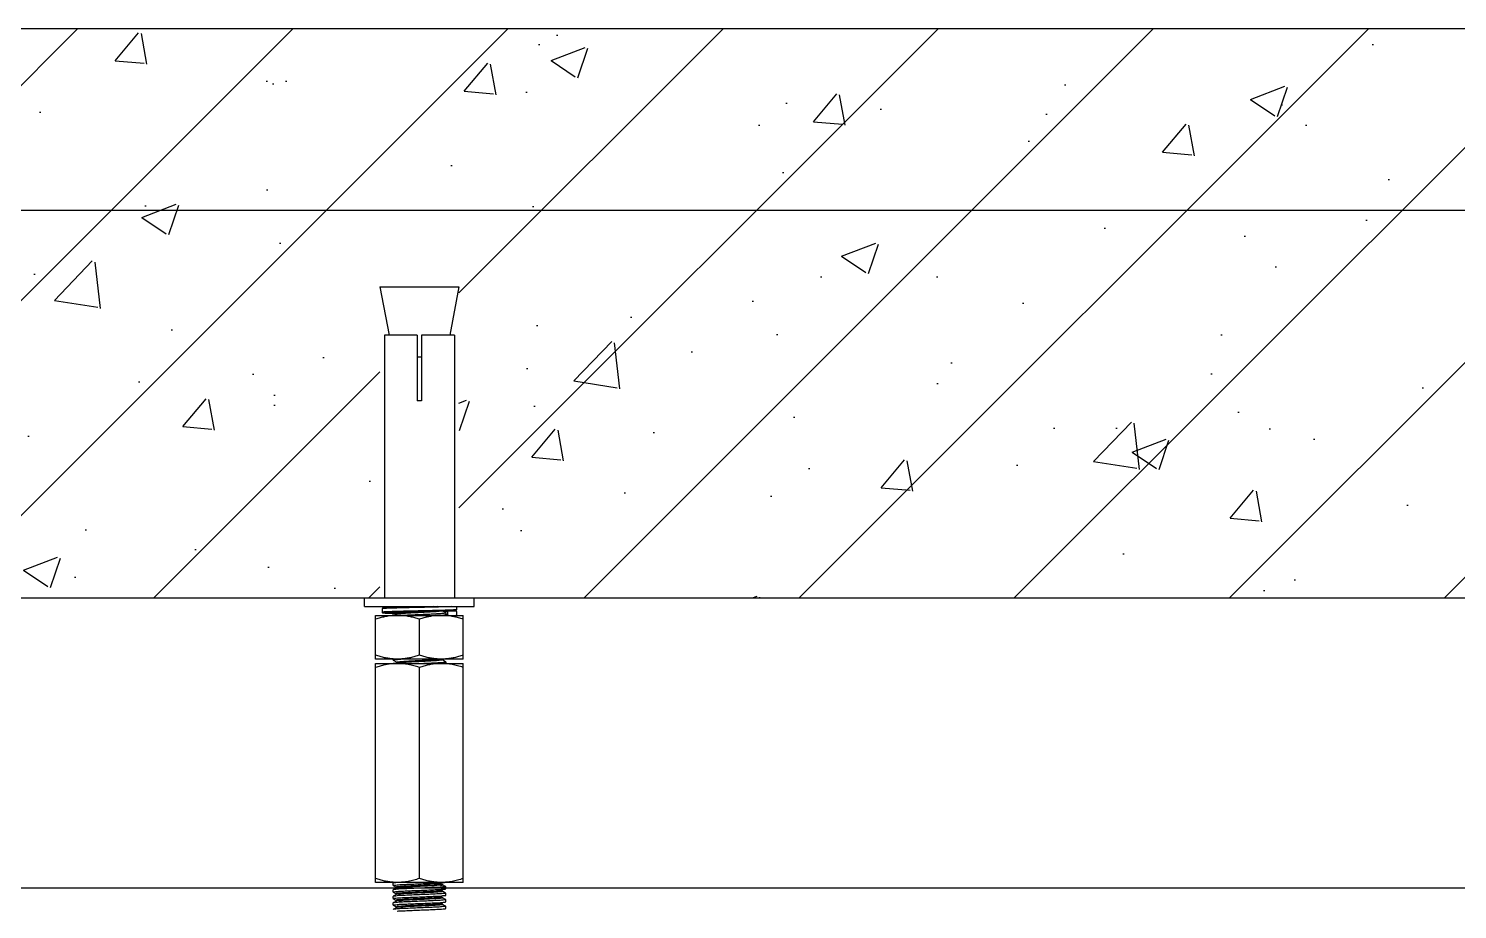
# Model space of a CAD drawing. Extents: x -440213 to 892209, y -122574 to 646408.
# Drawn here: x 5484 to 7381, y 550991 to 552161 of the extents above; entities that cross this region are included whole.
import ezdxf

# ---------------------------------------------------------------- set-up
doc = ezdxf.new("R2010")
doc.units = 0
doc.header["$LTSCALE"] = 1000
doc.header["$MEASUREMENT"] = 0
for name, color, linetype in [('02___PRT_ALL_AXES', 7, 'Continuous'), ('JZ_0', 7, 'Continuous'), ('图框', 4, 'Continuous')]:
    doc.layers.add(name, color=color, linetype=linetype)

# ---------------------------------------------------------------- blocks, each defined once
blk = doc.blocks.new('抗震大样1')
at = {"layer": '图框', "linetype": 'Continuous'}
h = blk.add_hatch(dxfattribs=at)
h.set_pattern_fill('ANSI31', color=8, scale=2307.852, style=0)
h.set_pattern_definition([(45, (-2247750.879710448, -5851786.894607143), (-203.987224896867, 203.9872248968669), [])])
h.paths.add_polyline_path([(2249.593586398754, 910.9789626572747), (2399.142395998817, 910.9789626572747), (2399.142395998817, 321.0919914552942), (2249.593586398754, 321.0919914552942)])
h.paths.add_polyline_path([(6734.292457597796, 910.9789626572747), (6883.841267196927, 910.9789626572747), (6883.841267196927, 321.0919914552942), (6734.292457597796, 321.0919914552942)])
h.paths.add_polyline_path([(785.1997832558118, 806.5865302719176), (208.0249665547162, 931.7885487601161), (486.0711469994858, 1039.370974465506), (486.0711469994858, 1401.166727451142), (9625.165066999849, 1401.166727455333), (9625.165066999849, 1039.370974462945), (9347.118886554614, 931.7885487570893), (9924.29370325571, 806.5865302719176), (9625.165066999849, 726.526026587002), (9625.165066999849, 321.0919914552942), (7016.02386219101, 321.0919914552942), (6248.258826398756, 321.0919914552942), (486.0711469994858, 321.0919914566912), (486.0711469994858, 726.526026587002)])
h = blk.add_hatch(dxfattribs=at)
h.set_pattern_fill('AR-CONC', color=8, scale=92.31407999999999, style=0)
h.set_pattern_definition([(49.99999999999999, (-2247750.879710448, -5851786.894607143), (662.1321387742056, -57.92905608954079), [69.23555999999998, -761.5911599999996]), (355, (-2247750.879710448, -5851786.894607143), (-128.0870171125717, 694.3792480575353), [55.38844800000003, -609.2729280000002]), (100.4513999999999, (-2247695.702033955, -5851791.722024254), (534.0456134429872, 636.4497704097819), [58.84116998875194, -647.2528901853689]), (46.1842, (-2247750.879710448, -5851602.266447143), (985.2137554211163, -152.7973553029011), [103.8533399999999, -1142.386739999999]), (96.63559999999998, (-2247668.77857252, -5851614.999611602), (862.8252777303945, 899.2479506373298), [88.26175775255014, -970.8791801903977]), (351.1842, (-2247750.879710448, -5851602.266447143), (862.8245757602126, 899.2486245530844), [83.08267200000004, -913.9093920000004]), (20.99999999999998, (-2247658.565630449, -5851648.423487143), (551.0292536182784, -371.6739248239132), [69.23555999999995, -761.5911599999996]), (326.0000000000001, (-2247658.565630449, -5851648.423487143), (224.6143101623545, 669.4155927045875), [55.38844799999999, -609.2729279999999]), (71.4514, (-2247612.646545683, -5851679.396343547), (775.6437895268194, 297.7410607572227), [58.84116998875199, -647.2528901853693]), (37.49999999999998, (-2247750.879710448, -5851786.894607143), (11.22525856548796, 307.3078985409198), [0, -601.8878015999999, 0, -618.5043359999999, 0, -611.5807799999999]), (7.499999999999998, (-2247750.879710448, -5851786.894607143), (242.850223249975, 364.0975432364513), [0, -352.6397856, 0, -588.0406896000001, 0, -233.093052]), (327.5, (-2247956.740108847, -5851786.894607143), (492.7932707861466, -20.82132233677274), [0, -230.7852000000001, 0, -720.0498240000002, 0, -955.4507280000003]), (317.5, (-2248049.054188849, -5851786.894607143), (538.3629469156659, 92.4109934742415), [0, -300.0207599999999, 0, -478.1869343999999, 0, -678.5084879999997])])
h.paths.add_polyline_path([(2249.593586398754, 910.9789626572747), (2399.142395998817, 910.9789626572747), (2399.142395998817, 321.0919914552942), (2249.593586398754, 321.0919914552942)])
h.paths.add_polyline_path([(6734.292457597796, 910.9789626572747), (6883.841267196927, 910.9789626572747), (6883.841267196927, 321.0919914552942), (6734.292457597796, 321.0919914552942)])
h.paths.add_polyline_path([(785.1997832558118, 806.5865302719176), (208.0249665547162, 931.7885487601161), (486.0711469994858, 1039.370974465506), (486.0711469994858, 1401.166727451142), (9625.165066999849, 1401.166727455333), (9625.165066999849, 1039.370974462945), (9347.118886554614, 931.7885487570893), (9924.29370325571, 806.5865302719176), (9625.165066999849, 726.526026587002), (9625.165066999849, 321.0919914552942), (7016.02386219101, 321.0919914552942), (6248.258826398756, 321.0919914552942), (486.0711469994858, 321.0919914566912), (486.0711469994858, 726.526026587002)])
at = {"color": 3, "linetype": 'Continuous'}
for p, q in [((2258.031797311269, 819.588023460703), (2258.031797311269, 694.9640154521912)), ((2320.213857602794, 819.588023460703), (2258.031797311269, 819.588023460703)), ((2320.213857602794, 819.588023460703), (2320.213857602794, 694.9640154521912)), ((2328.5221247999, 819.588023460703), (2328.5221247999, 694.9640154521912)), ((2390.70418509189, 819.588023460703), (2328.5221247999, 819.588023460703)), ((2390.70418509189, 819.588023460703), (2390.70418509189, 694.9640154521912)), ((2257.901853601448, 694.9640154521912), (2257.901853601448, 321.0919914578553)), ((2258.031797311269, 694.9640154521912), (2257.901853601448, 694.9640154521912)), ((2328.5221247999, 694.9640154521912), (2320.213857602794, 694.9640154521912)), ((2390.834128802177, 694.9640154521912), (2390.70418509189, 694.9640154521912)), ((2390.834128802177, 694.9640154521912), (2390.834128802177, 321.0919914578553)), ((2253.747720000334, 300.3211087300442), (2253.747720000334, 293.6749244278762)), ((2260.608635005075, 301.8176893175114), (2259.204916785937, 301.7346056904644)), ((2262.239795567933, 301.9034432268236), (2260.608635005075, 301.8176893175114)), ((2264.111197193619, 301.9918699031696), (2262.239795567933, 301.9034432268236)), ((2267.391811876092, 302.1294603792485), (2264.111197193619, 301.9918699031696)), ((2272.691922092345, 302.3219270724803), (2267.391811876092, 302.1294603792485)), ((2290.697215175722, 302.8458182371687), (2272.691922092345, 302.3219270724803)), ((2281.870085143019, 303.8258473093156), (2279.652581500821, 302.5411353057716)), ((2281.713558469433, 304.4754570538644), (2281.713558469433, 303.8258473093156)), ((2281.943951826543, 303.7391019011848), (2282.34236846678, 304.0082711856812)), ((2312.184296416584, 303.3661964535713), (2290.697215175722, 302.8458182371687)), ((2324.367991198786, 303.6446303366683), (2322.997533969581, 303.6134690570179)), ((2359.177405108698, 304.4733573063277), (2324.367991118692, 303.6446344961878)), ((2330.179622902069, 303.8118484215811), (2324.367991118692, 303.644632960204)), ((2351.949370045215, 304.4740060132463), (2330.179622902069, 303.8118484215811)), ((2344.708888530731, 304.2429676456377), (2334.158097094391, 303.9273058322724)), ((2351.98607073538, 304.4754570538644), (2344.708888530731, 304.2429676456377)), ((2378.37173310807, 304.1951940685976), (2374.217672248837, 304.0583348888904)), ((2385.419644319452, 304.4773647566326), (2378.37173310807, 304.1951940685976)), ((2394.988262402825, 304.4754570538644), (2394.988262402825, 298.6598847482819)), ((2260.833759924863, 292.1659098023083), (2262.521967418026, 292.0786597486585)), ((2262.521967418026, 292.0786597486585), (2264.458351074252, 291.988675521221)), ((2264.458351074252, 291.988675521221), (2267.85134890303, 291.848643001169)), ((2267.85134890303, 291.848643001169), (2273.328786167782, 291.6527328153607)), ((2273.328786167782, 291.6527328153607), (2281.695592709817, 291.3952026644256)), ((2275.357756908517, 293.5804726707283), (2277.06515088724, 293.6843562261201)), ((2277.06515088724, 293.6843562261201), (2279.047584158368, 293.7919294168241)), ((2281.870085143019, 290.5326197911054), (2277.254390949849, 287.8589226598851)), ((2322.633814315777, 295.2969296067022), (2277.825253275689, 294.1761267469265)), ((2278.533128109761, 293.7647398237605), (2281.674252014142, 291.9451276613399)), ((2279.047584158368, 293.7919294168241), (2281.315378282219, 293.9030896783806)), ((2280.768402223941, 291.4221281348728), (2281.696445761248, 291.3948717813473)), ((2281.177835582756, 291.7905597004574), (2281.702771801502, 291.7633198441472)), ((2281.315378282219, 293.9030896783806), (2285.26769331051, 294.0763482439797)), ((2281.696445761248, 291.3948717813473), (2281.74240759667, 291.3935357742012)), ((2281.713558469433, 292.012967903167), (2281.713558469433, 290.5326197911054)), ((2281.960345035419, 290.442455986049), (2282.267520572525, 290.6926603312604)), ((2285.26769331051, 294.0763482439797), (2289.888700847514, 294.2571488418616)), ((2289.888700847514, 294.2571488418616), (2295.169943032786, 294.445223919116)), ((2295.169943032786, 294.445223919116), (2301.082258801907, 294.6403648394626)), ((2301.082258801907, 294.6403648394626), (2309.851204048842, 294.9111932110973)), ((2321.776555298362, 295.2076589774806), (2322.635835591238, 295.2504797854926)), ((2324.367991241626, 295.336361807771), (2322.633814315777, 295.2969296067022)), ((2324.367991198786, 295.3363631402608), (2322.634034606162, 295.2861788354348)), ((2322.635835591238, 295.2504797854926), (2324.367982974742, 295.3365276420955)), ((2324.387683371548, 295.3368108724244), (2324.367991198786, 295.3363631402608)), ((2335.894120990299, 295.5996263306588), (2356.842316430528, 296.1042882939801)), ((2356.842316430528, 296.1042882939801), (2372.918085659388, 296.5569305866957)), ((2359.618302583229, 287.8589176733512), (2365.816421458032, 288.2742476635613)), ((2367.016592069995, 297.1962153159548), (2366.578964021988, 297.1839654014912)), ((2374.083440850955, 292.9990452274214), (2368.187441646587, 296.4135411949828)), ((2371.48187929159, 287.8589226598851), (2374.083440894727, 289.3652372115757)), ((2372.918085659388, 296.5569305866957), (2378.974769285414, 296.7618753914721)), ((2374.012750043068, 289.3451447116677), (2374.080972134601, 289.3410857843701)), ((2374.080972134601, 289.3410857843701), (2374.201855054125, 289.3337159366347)), ((2374.217594399583, 292.843794620363), (2374.083440850955, 292.9990452274214)), ((2374.083440894727, 289.3652372115757), (2374.217594399583, 289.5204877329525)), ((2378.218366567045, 288.1499306014739), (2378.423776760232, 288.1134230701718)), ((2378.371728001162, 288.6900971627329), (2378.371728001162, 294.9204359520227)), ((2378.371728001162, 288.6900971627329), (2378.372129913885, 288.6721818402875)), ((2378.681438640691, 288.0427654113155), (2378.904292539693, 287.9143417922314)), ((2378.974769285414, 296.7618753914721), (2382.691039798316, 296.9058211871888)), ((2379.617956493516, 296.1671898560598), (2394.15743310703, 296.1671898560598)), ((2382.691039798316, 296.9058211871888), (2386.644351237454, 297.0849625160918)), ((2385.997374758124, 296.9429492140189), (2384.81909916969, 296.9979224416893)), ((2387.653662799392, 296.8586508792359), (2385.997374758124, 296.9429492140189)), ((2386.644351237454, 297.0849625160918), (2388.232395012397, 297.169177433243)), ((2389.075771367643, 296.777759304503), (2387.653662799392, 296.8586508792359)), ((2388.232395012397, 297.169177433243), (2389.587111106608, 297.2499410151504)), ((2394.988262402825, 295.3361484082416), (2394.987873863429, 295.3536113889422)), ((2394.988262402825, 295.3361484082416), (2394.988262402825, 288.6899640960619)), ((2274.652541466523, 202.9592583342455), (2274.518388000317, 203.1145088539924)), ((2274.652541466523, 202.9592583342455), (2281.674252014142, 198.8925350175705)), ((2281.870085143019, 197.4800271489657), (2280.123351431452, 196.4679834607523)), ((2281.713558469433, 198.9603752607945), (2281.713558469433, 197.4800271489657)), ((2281.876250209287, 197.4808098678477), (2281.873517992441, 197.5388463984709)), ((2282.919560943265, 204.3607489347924), (2289.120604617987, 204.7762637797277)), ((2367.022423933726, 203.945335581433), (2367.022423933726, 204.7762506585568)), ((2374.083440850955, 199.9464525841177), (2367.061730511952, 204.0131766942795)), ((2374.083440850955, 199.9464525841177), (2374.217594399583, 199.7912019782234))]:
    blk.add_line(p, q, dxfattribs=at)
at = {"color": 133, "linetype": 'Continuous'}
for p, q in [((2274.636346202344, -220.3190985093825), (2274.518388000317, -220.455574341584)), ((2274.636346202344, -232.7814993101638), (2274.518388000317, -232.9179751425982)), ((2274.636397464201, -224.7462134379894), (2280.407731038053, -228.0872282253113)), ((2274.636397464201, -237.2086142390035), (2280.407731038053, -240.5496290263254)), ((2277.009534392972, -218.94537653937), (2275.683763256762, -219.712906975532)), ((2280.407778643072, -229.440427318681), (2275.683763256762, -232.1753077760804)), ((2280.407778643072, -241.9028281196952), (2275.683763256762, -244.6377085773274)), ((2279.889323787298, -236.3418837999925), (2282.344727182295, -235.9455902902409)), ((2279.890724145807, -223.8860387990717), (2282.447386333253, -223.4756185482256)), ((2280.274524339009, -227.9330148219597), (2280.274524339009, -229.5946682549547)), ((2280.274524339009, -240.3954156229738), (2280.274524339009, -242.0570690559689)), ((2282.843307460193, -219.2605679451954), (2282.363918200601, -219.3276371273678)), ((2368.841148157138, -227.4001948514488), (2366.121514818631, -227.8330910871737)), ((2368.847419400699, -239.8809700869024), (2366.416844846681, -240.2737997525837)), ((2367.955182789825, -223.5027797711082), (2367.987858043518, -223.6544357647654)), ((2367.9764399915, -221.9289221130311), (2367.987858043518, -221.9927823203616)), ((2374.099636197556, -226.5502989089582), (2368.328203757294, -223.2092269174755)), ((2374.099636197556, -239.0126997099724), (2368.328203757294, -235.6716277182568)), ((2368.461458018515, -223.3634678653907), (2368.461458018515, -221.7018144209869)), ((2368.461458018515, -235.8258686561603), (2368.461458018515, -234.1642152217682)), ((2374.099584935233, -230.9774138394278), (2374.217594399583, -230.8409083457664)), ((2374.099584935233, -243.4398146402091), (2374.217594399583, -243.3033091467805)), ((2274.636346202344, -245.2439001109451), (2274.518388000317, -245.3803759431466)), ((2274.636346202344, -257.7063009117264), (2274.518388000317, -257.842776743928)), ((2274.636397464201, -249.6710150397848), (2280.407731038053, -253.0120298271067)), ((2274.636397464201, -262.1334158405662), (2280.407731038053, -265.4744306278881)), ((2280.407778643072, -254.3652289204765), (2275.683763256762, -257.1001093778759)), ((2280.407778643072, -266.8276297212578), (2275.683763256762, -269.5625101786572)), ((2279.88794170646, -261.2637460518163), (2282.298624316696, -260.8738066791557)), ((2279.898653596174, -248.8268709541298), (2282.721189972013, -248.3804434572812)), ((2280.274524339009, -252.857816423988), (2280.274524339009, -254.5194698669948)), ((2280.274524339009, -265.3202172247693), (2280.274524339009, -266.9818706675433)), ((2280.837812892161, -266.8163338736631), (2280.662682345603, -267.0098545677029)), ((2280.887278281152, -266.7702021456789), (2280.837812892161, -266.8163338736631)), ((2368.836187456269, -252.3157877693884), (2365.956729105208, -252.7698394800536)), ((2368.846149278339, -264.8031871011481), (2366.373408768792, -265.2018149832729)), ((2374.099636197556, -251.4751005107537), (2368.328203757294, -248.1340285192709)), ((2374.099636197556, -263.9375013117678), (2368.328203757294, -260.5964293200523)), ((2368.461458018515, -248.2882694669534), (2368.461458018515, -246.6266160225496)), ((2368.461458018515, -260.7506702677347), (2368.461458018515, -259.0890168235637)), ((2374.099584935233, -255.9022154409904), (2374.217594399583, -255.7657099477947)), ((2374.099584935233, -268.3646162417717), (2374.217594399583, -268.228110748576))]:
    blk.add_line(p, q, dxfattribs=at)
at = {"color": 3, "linetype": 'Continuous'}
for points in [[(2259.204916785937, 301.7346056904644), (2258.584109768271, 301.6940567805432), (2258.014943117276, 301.6541603517253), (2257.49546717247, 301.614904086804), (2257.023677152116, 301.5762684377842), (2256.597512851469, 301.5382234302815), (2256.21485400293, 301.5007240693085), (2255.873575148173, 301.4637107749004), (2255.571362634655, 301.4270874795038), (2255.305539044086, 301.3906789920293), (2255.072977187112, 301.3541634976864), (2254.869503026363, 301.316861156607), (2254.690059495624, 301.2774931795429), (2254.52783987252, 301.233423306141), (2254.370607200544, 301.1778034451418), (2254.196007512044, 301.0905121767428), (2253.97282714257, 300.9061970931944), (2253.764955500606, 300.4927879383322), (2253.747802543454, 300.3203228930943)], [(2322.997533969581, 303.6134690570179), (2320.235019754618, 303.5506070859265), (2312.184296416584, 303.3661964535713)], [(2334.158097094391, 303.9273058322724), (2324.94280647533, 303.6611374134663), (2324.367991241626, 303.6446284253616)], [(2389.587111106608, 297.2499410151504), (2390.183203108143, 297.2890651908237), (2390.728577416856, 297.3273844560608), (2391.226142508909, 297.364958432503), (2391.678704956081, 297.4018575204536), (2392.088917673565, 297.4381607025862), (2392.45935314754, 297.4739604385104), (2392.792489901651, 297.5093714334071), (2393.090737004764, 297.5445449016988), (2393.356518682558, 297.5796962217428), (2393.592614836525, 297.6151927609462), (2393.801718590315, 297.6515667629428), (2393.986511609051, 297.6896119853482), (2394.152215554379, 297.7312226092909), (2394.308419413399, 297.781173118623), (2394.473059067503, 297.8529394678771), (2394.676971483976, 297.9899760782719), (2394.915254749358, 298.3114001280628), (2394.988043478224, 298.6411545409355)], [(2253.747797683813, 293.6758151103277), (2253.773505913559, 293.4652578248642), (2253.992891605478, 293.06804143521), (2254.213691701647, 292.8949971375987), (2254.387096286286, 292.8115783946123), (2254.54563377006, 292.7572389687411), (2254.711030015256, 292.7135201590136), (2254.895159332547, 292.6741086463444), (2255.104714268818, 292.6365590977948), (2255.344848280307, 292.599660965614), (2255.619658674579, 292.5627954809461), (2255.932304835878, 292.5256636710837), (2256.285489395261, 292.4881046542432), (2256.681543123908, 292.4500307706185), (2257.122664007358, 292.4113850840367), (2257.611047091428, 292.3721246065106), (2258.148820540402, 292.3322214172222), (2258.738057014532, 292.2916574648116), (2259.380739575718, 292.2504217831884), (2260.833759924863, 292.1659098023083)], [(2269.98580510309, 293.0186093300581), (2270.018866148777, 293.0298200512771), (2270.113227501512, 293.0555157701019), (2270.260762386024, 293.0882094320841), (2270.457928574178, 293.124832479516), (2270.70432403218, 293.1640911516733), (2271.000728151761, 293.205325253075), (2271.348414887674, 293.2481547440402), (2271.748836972285, 293.2923435531557), (2272.203564722557, 293.3377362685278), (2272.714401480742, 293.3842403825838), (2273.283310077619, 293.4318003898952), (2273.912277475465, 293.4803784603719), (2274.603160075378, 293.5299438787624), (2275.357756908517, 293.5804726707283)], [(2309.851204048842, 294.9111932110973), (2321.944516973104, 295.2662109122612), (2322.634058783296, 295.286179372808)], [(2324.387683371548, 295.3368109154981), (2327.079952350352, 295.3980386462063), (2335.894120990299, 295.5996263306588)], [(2372.815343754832, 288.6310276635922), (2374.233156283852, 288.5380004125182), (2374.892178630922, 288.4903022777289)], [(2374.892178630922, 288.4903022777289), (2375.490223241039, 288.4438125742599), (2376.030633692164, 288.3984879504424), (2376.516631470993, 288.3542796582915), (2376.951079573017, 288.3111542654224), (2377.336526215076, 288.2690981964115), (2377.675176212098, 288.2281328721438), (2377.968726445455, 288.1883469417226), (2378.218366567045, 288.1499306014739)], [(2378.423776760232, 288.1134230701718), (2378.582860635128, 288.0800493110437), (2378.689472031314, 288.052741029067)], [(2393.811449692119, 296.3426222801208), (2393.606026827823, 296.3786674523726), (2393.374637267087, 296.4137754514813), (2393.114487932529, 296.4485121939797), (2392.822923584841, 296.483240874717), (2392.497634776402, 296.5181756373495), (2392.136343130842, 296.5534656220116), (2391.736717598978, 296.5892232006881), (2391.296333446633, 296.6255385568365), (2390.812699700706, 296.6624875436537), (2390.283204072621, 296.7001377351116), (2389.075771367643, 296.777759304503)], [(2394.988072182052, 295.3536175792105), (2394.912292892579, 295.6913351777475), (2394.676315877121, 296.0066236597486), (2394.474755240604, 296.1422101750504), (2394.311642104294, 296.2136737029068), (2394.157050591428, 296.2634460725822), (2393.993445480708, 296.3048447926994), (2393.811449692119, 296.3426222801208)]]:
    blk.add_lwpolyline(points, dxfattribs=at)
for points, start_tangent, end_tangent in [([(2278.163476354908, 301.6800329186954), (2273.582491277251, 301.5401226216927), (2267.249949749094, 301.3186724388506), (2262.019603636581, 301.0968154908624), (2258.013850536197, 300.8754665204324), (2255.291872318834, 300.6535399027634), (2253.920854983851, 300.4322418072261), (2253.90894690901, 300.3205814794637)], (-0.9995408555348193, -0.03029980390566278), (-0.003270270191760542, -0.9999946526521395)), ([(2374.177311016712, 304.0570372254588), (2371.659428081475, 303.9778729800601), (2363.909687389154, 303.7565843954217), (2355.366155732889, 303.5346457078122), (2346.244738688227, 303.3133581252769), (2336.670799950138, 303.091437578667), (2326.882562587503, 302.8701006018091), (2317.022406950127, 302.6482424086425), (2307.323818781413, 302.4268056475557), (2297.943624474108, 302.2050538812764), (2289.085030530114, 301.9834671269637), (2280.912878999952, 301.7618660295848), (2278.163476354908, 301.6800329186954)], (-0.9994838844339244, -0.03212420826843804), (-0.999540855533281, -0.03029980395641211)), ([(2282.342368466314, 304.0082711854484), (2284.978684631642, 304.4831878936384)], (0.8708205306592282, 0.491601061209575), (0.9999276184096453, 0.01203153945325343)), ([(2394.988262401894, 298.6598847480491), (2394.321136088576, 298.4416073679458), (2392.331919783261, 298.2232935349457), (2389.052853219677, 298.0046797159594), (2384.539796745405, 297.7857176568359), (2379.044700590428, 297.5724920039065), (2373.037559287157, 297.3738940947223), (2367.016592069529, 297.1962153159548)], (-0.0006004641106599072, -0.9999998197214098), (-0.999606444818932, -0.02805272672051089)), ([(2374.217672250234, 304.0583348872606), (2374.177311016712, 304.0570372254588)], (-0.9994832544994909, -0.03214380150365234), (-0.9994838705673473, -0.03212463969781103)), ([(2366.57896402292, 297.1839654007927), (2359.76808664063, 297.0005662990734), (2352.715655945241, 296.8228254683781), (2345.414211191237, 296.6475861654617), (2337.834461004939, 296.4718462096062), (2330.062338542659, 296.2954895237926), (2322.024328640662, 296.1147353178822), (2313.766106244177, 295.9282875463832), (2305.281656796578, 295.7331547203939), (2296.548199608456, 295.5249106136616), (2288.039631511085, 295.3100307090208), (2280.069621785544, 295.0915005081333), (2272.94325220352, 294.873126387829), (2266.789844312705, 294.6547722974792), (2261.72640741989, 294.4364845356904), (2257.846419929527, 294.2181852750946), (2255.223512808327, 293.9998875395395), (2253.907320233062, 293.7816235092469), (2253.902782132849, 293.6835415125825)], (-0.9996104203096366, -0.02791070777303259), (0.04978343635023343, -0.9987600359771923)), ([(2277.825253275223, 294.1761267445982), (2273.548237954732, 294.0420845304616), (2267.467227471992, 293.8237305146176), (2262.463363517076, 293.6054427989293), (2258.629024552181, 293.3871435364708), (2256.03697737027, 293.1688458132558), (2254.736271074042, 292.9505818127654), (2254.751110385638, 292.7322756219655), (2256.081221009139, 292.514010288287), (2258.701912855264, 292.2957074909937), (2262.563484949525, 292.0774076492526), (2267.593433124479, 291.8590905170422), (2273.696828655433, 291.6407602631953), (2280.768402223941, 291.4221281337086)], (-0.999517319511282, -0.03106650925002859), (0.999560240188441, -0.02965343545740215)), ([(2278.541954523418, 293.7495324623305), (2276.664244343992, 293.6621441068128), (2273.209343236871, 293.4281866692472), (2270.864845778327, 293.1942625029478), (2269.680951224174, 292.9603009491693), (2269.683676837943, 292.7263939885888), (2270.87297142949, 292.4924315195531), (2273.222736245953, 292.2585036111996), (2276.682603413705, 292.0245451740921), (2281.177835583221, 291.7905596999917)], (-0.9985507859346343, -0.05381754276557429), (0.9985791496155991, -0.05328866627142356)), ([(2271.870496217627, 293.3335006751586), (2273.997652980033, 293.0896786644589), (2277.405094317161, 292.8557203037199), (2280.373731492087, 292.7045601438731)], (0.9993139775906736, 0.03703477003987792), (0.9983238413076243, -0.05787493306077696)), ([(2322.634034567047, 295.2861807034351), (2321.585054143332, 295.2557979552075), (2314.430742780212, 295.0472086400259), (2307.150586259086, 294.829565940192), (2299.776031414978, 294.5984250535257), (2292.83253792394, 294.3641086055432), (2286.583062497433, 294.1300954993349), (2281.154672132339, 293.8961179112084), (2278.541954523418, 293.7495324623305)], (-0.9995811220354114, -0.02894098254082408), (-0.9985507858825967, -0.05381754373109852)), ([(2281.829931824934, 291.9439173473511), (2282.267520572059, 292.3543137614615), (2284.853865294252, 292.8298713350669), (2289.428263369482, 293.3054288642015), (2295.760565574747, 293.7809863875154), (2303.532178078312, 294.2565439266618), (2312.352091886103, 294.7321014576592), (2321.776555297431, 295.2076589767821)], (0.510286712062646, 0.8600043438798984), (0.9987572054275246, 0.04984019067581634)), ([(2282.267520572059, 290.6926603303291), (2284.853865294252, 291.1682178913616), (2289.428263369482, 291.6437754228245), (2295.760565574747, 292.1193329519592), (2303.532178078312, 292.5948904810939), (2312.352091886103, 293.0704480141867), (2321.776555297431, 293.546005531447), (2331.331400224939, 294.0215630750172), (2340.535898862872, 294.4971206041519), (2348.926950053778, 294.9726781232748), (2356.082379333675, 295.4482356524095), (2361.642179315444, 295.9237931934185), (2364.655001477338, 296.3338780382182)], (0.8246059051340769, 0.565707611066008), (0.9944466934110405, 0.105241503048219)), ([(2289.255378047004, 287.8606439272407), (2290.764672202058, 287.9554378825705), (2299.127842631657, 288.3972316943109), (2308.582164335996, 288.8387814136222), (2318.629072665237, 289.2763792150654), (2328.938368863426, 289.7147334015463), (2339.254287166055, 290.1620700799394), (2348.964891083539, 290.6122221727856), (2357.435974898282, 291.0549784956966), (2364.425945912022, 291.4950111182407), (2369.792539591901, 291.9456210876815), (2373.1185461157, 292.3987082743552), (2374.216463190038, 292.8142925016582)], (0.9979389650636133, 0.06417025796865965), (0.07799615209228752, 0.9969536600358099)), ([(2365.816421458032, 288.2742476621643), (2370.423019297887, 288.6896610157564), (2373.259748232551, 289.1050743788946), (2374.131683054846, 289.3149651293643)], (0.997888044506082, 0.06495729852624611), (0.7215238789130494, 0.692389552317384)), ([(2369.144254763611, 295.8617062459234), (2369.694724699017, 295.8324343569111), (2373.029491837136, 295.632179240929), (2375.322857147083, 295.4561698881444), (2376.847702875268, 295.298301796196), (2377.766204662155, 295.1582770901732), (2378.234936575871, 295.0333988962229), (2378.371728000697, 294.9204359503929)], (0.9986248205249479, -0.05242583171982936), (7.511054127306802e-05, -0.9999999971792033)), ([(2374.201855055522, 289.3337159350049), (2376.040814932436, 289.1579966284335), (2377.785931648687, 288.9240248962305), (2378.371728000697, 288.6900971629657)], (0.9980836886788088, -0.06187851317947798), (0.000555766434466728, -0.9999998455618233)), ([(2374.216463190038, 292.8142925016582), (2374.217594399117, 292.8437946208287)], (0.0779954350032099, 0.996953716136642), (0, 1)), ([(2376.70651160134, 296.6849358121399), (2378.055463465396, 296.5454569952562), (2378.997202312574, 296.4052724749781), (2379.477733170148, 296.2802640402224), (2379.617956493516, 296.1671898574568)], (0.9961504069000255, -0.08766052037784079), (0.0001604690108161288, -0.9999999871248484)), ([(2379.617956493516, 296.1671898574568), (2379.233187387232, 296.1062799163628), (2378.885414077435, 295.9290637441445), (2378.610242025461, 295.6539590286557), (2378.432538827416, 295.3051419141702), (2378.371728000697, 294.9204359503929)], (-0.9999999999996548, 8.308505813650384e-07), (1.278231663638951e-07, -0.999999999999992)), ([(2378.371925446671, 288.6721773464233), (2378.43468198413, 288.3727004553657), (2378.614444927778, 288.1029861893039), (2378.681438640226, 288.0427654113155)], (0.02200818410942593, -0.9997577905834021), (0.7788504076519236, -0.6272097276831988)), ([(2384.756516108755, 296.9932186321821), (2388.151372581255, 296.830309338402), (2391.471323877573, 296.6088582966477), (2393.482760185841, 296.3880062780809), (2394.157433106098, 296.1671898574568)], (0.9986699495151748, -0.05155901410382249), (0.001191636802008577, -0.9999992900006142)), ([(2394.988074633759, 295.3536157086492), (2394.925302807707, 295.6534717911854), (2394.745550250169, 295.9231430259533), (2394.475896548945, 296.103712245822), (2394.157433106098, 296.1671898574568)], (-0.02147077383605224, 0.9997694763648673), (-0.9999999999629821, 8.60442019098924e-06)), ([(2394.157433106098, 287.8589226568583), (2394.47462484194, 287.9218729468994), (2394.744230273645, 288.1016479709651), (2394.92477635527, 288.3713666507974), (2394.988262401894, 288.6899640958291)], (0.9999999999782287, 6.59866898425744e-06), (-5.445503530815629e-07, 0.9999999999998518)), ([(2274.518388001248, 203.1145088509656), (2275.476234127302, 203.5299222161993)], (0, 1), (0.9963283596448038, 0.08561424979227826)), ([(2275.476234127302, 203.5299222161993), (2278.312963102013, 203.9453355798032), (2282.919560942333, 204.3607489347924)], (0.9963283594425673, 0.0856142521457877), (0.9978880444188424, 0.06495729986643865)), ([(2281.904790019151, 199.0278446520679), (2281.875931835268, 199.1450377965812), (2283.773634444922, 199.6205953280441), (2287.71373952087, 200.0961528588086), (2293.498010605108, 200.5717103863135), (2300.835426789243, 201.047267917078), (2309.356824431103, 201.5228254464455), (2318.633471020032, 201.9983829655685), (2328.198635480832, 202.4739404967986), (2337.571070783772, 202.949498035945), (2346.279226471204, 203.4250555590261), (2353.884973764885, 203.9006130883936), (2360.005648662802, 204.3761706177611), (2363.644611705095, 204.8596658648457)], (-0.3327143625468137, 0.9430276522748776), (0.9997581526627606, 0.02199172990796076)), ([(2281.873517994303, 197.5388463959098), (2283.773634444922, 197.9589418824762), (2287.71373952087, 198.4344994137064), (2293.498010605108, 198.910056942841), (2300.835426789243, 199.3856144719757), (2309.356824431103, 199.8611720053013), (2318.633471020032, 200.336729534436), (2328.198635480832, 200.8122870638035), (2337.571070783772, 201.287844594568), (2346.279226471204, 201.763402113691), (2353.884973764885, 202.2389596528374), (2360.005648662802, 202.7145171843003), (2364.333304911852, 203.1900747034233), (2366.650207371917, 203.6656322346535), (2366.815477791242, 204.0042033956852)], (0.03869766309806858, 0.9992509649085901), (0.2736050512537784, 0.9618421263016179)), ([(2324.367794960272, 196.4678671057336), (2330.159190215636, 196.7142374650575), (2340.203720630147, 197.1518346809316), (2349.704889169894, 197.5959159759805), (2358.065581614152, 198.0383680076338), (2364.896443996113, 198.4763361935038), (2370.009420216084, 198.9156435027253), (2373.153208872769, 199.3532162168995), (2374.216432198882, 199.7617303479929)], (0.9990994543582244, 0.04242971012272393), (0.08023293509680478, 0.996776141430839)), ([(2374.216432198882, 199.7617303479929), (2374.217594399117, 199.7912019765936)], (0.08023240066869328, 0.996776184448113), (0, 1))]:
    blk.add_spline(points, degree=3, dxfattribs=dict(at, start_tangent=start_tangent, end_tangent=end_tangent))
at = {"color": 133, "linetype": 'Continuous'}
for points, start_tangent, end_tangent in [([(2274.518388001248, -224.6097079459578), (2276.495730337687, -224.0491854704451)], (0, 1), (0.9993714946127903, -0.03544877650071542)), ([(2274.518388001248, -237.0721087481361), (2276.516510975547, -236.508628726704)], (0, 1), (0.9993588936060356, -0.03580225929352593)), ([(2282.363918200601, -219.3276371294633), (2276.519585159142, -219.8916580572259), (2274.542927299161, -220.2888992498629)], (-0.9890793013736224, -0.1473843125786026), (-0.3075945829841325, -0.9515175103584893)), ([(2282.447386333719, -231.7838857478928), (2276.495730337687, -232.3574526549783), (2274.543305864558, -232.7509815080557)], (-0.9891402072231278, -0.1469749994202695), (-0.3116685699598085, -0.9501908768764349)), ([(2276.495730337687, -224.0491854704451), (2279.890724146273, -223.8860387995373)], (0.999371494760417, -0.03544877233882495), (0.9910461592040772, 0.1335197001451352)), ([(2276.516510975547, -236.508628726704), (2279.889323787764, -236.3418838013895)], (0.9993588934402226, -0.03580226392191271), (0.9907020124041775, 0.1360497064249425)), ([(2284.110443829093, -239.5619563893415), (2280.461551160552, -240.2126665292308), (2280.473774242681, -240.2277679159306)], (-0.9995723844755482, -0.02924120712055153), (0.6438173871839035, -0.7651791763761555)), ([(2284.110443829093, -241.2236098309513), (2280.455974320881, -241.8669842572417)], (-0.9995723844075602, -0.02924120944463444), (0.5967673869956377, -0.8024142856519934)), ([(2283.263865465764, -227.1984635181725), (2280.313911134843, -227.8491736440919), (2280.335448032711, -227.8774605153594)], (-0.9948466637302121, -0.1013909052374336), (0.6737953095661123, -0.7389180474225182)), ([(2283.263865465764, -228.8601169497706), (2280.3500187397, -229.3717289140914)], (-0.9948466640286356, -0.101390902309306), (-0.7654126293254658, -0.6435398253947281)), ([(2282.344727182295, -235.9455902918708), (2291.520638441667, -235.3833928324748), (2303.336366925389, -234.8203847997356), (2317.273463592865, -234.2397525438573), (2331.931290561799, -233.6544077366125), (2345.475083494559, -233.0893190333154), (2357.218054364435, -232.5294809010811), (2366.416844846215, -231.9655325438362)], (0.9890972036691867, 0.1472641222219304), (0.9890759299644034, 0.1474069359462122)), ([(2366.416844846215, -240.2737997523509), (2357.218054364435, -240.8377480977215), (2345.475083494559, -241.3975862299558), (2331.931290561799, -241.9626749351155), (2317.273463592865, -242.5480197265279), (2303.336366925389, -243.1286520063877), (2291.520638441667, -243.691660030745), (2282.344727182295, -244.2538574985228)], (-0.9890759299644034, -0.1474069359462122), (-0.9890972036691867, -0.1472641222219304)), ([(2282.447386333719, -223.4756185493898), (2291.889236502815, -222.9015775129665), (2303.695699190721, -222.3422432846855), (2317.23046212038, -221.7790804347023), (2331.183626811486, -221.2220701549668), (2344.67291971622, -220.6620060815476), (2356.534163799137, -220.1029749778099), (2366.121514820494, -219.5248238791246)], (0.9891402071745679, 0.1469749997470771), (0.9891949405581517, 0.1466061716782571)), ([(2366.121514820494, -227.833091088105), (2356.534163799137, -228.4112421744503), (2344.67291971622, -228.9702732763253), (2331.183626811486, -229.5303373516072), (2317.23046212038, -230.0873476413544), (2303.695699190721, -230.6505104831886), (2291.889236502815, -231.2098447196186), (2282.447386333719, -231.7838857478928)], (-0.9891949405581517, -0.1466061716782571), (-0.9891402071745679, -0.1469749997470771)), ([(2288.611328068189, -218.8589205848984), (2282.843307461124, -219.2605679435655)], (-0.9993841687036308, -0.03508964725603431), (-0.9914999100002206, -0.1301073728485613)), ([(2367.987858042587, -221.9927823215257), (2363.584686333314, -222.6434924514033), (2354.998361910228, -223.2942026229575), (2343.144767834339, -223.9449127628468), (2329.288299121894, -224.5956228908617), (2314.906992678996, -225.2463330766186), (2301.53486873256, -225.8970432023052), (2290.59830031218, -226.5477533785161), (2283.263865465764, -227.1984635181725)], (0.1471828709757406, -0.9891092975456952), (-0.9948466638935726, -0.1013909036345425)), ([(2367.987858042587, -223.6544357647654), (2363.584686333314, -224.3051458946429), (2354.998361910228, -224.9558560685255), (2343.144767834339, -225.6065662084147), (2329.288299121894, -226.257276335964), (2314.906992678996, -226.9079865079839), (2301.53486873256, -227.5586966499686), (2290.59830031218, -228.209406819893), (2283.263865465764, -228.8601169497706)], (0.1471828709757406, -0.9891092975456952), (-0.9948466638935726, -0.1013909036345425)), ([(2364.540655664168, -235.0069853244349), (2356.541284144856, -235.6576954624616), (2345.110063058324, -236.3084056363441), (2331.466333922464, -236.9591157762334), (2317.065441241022, -237.6098259037826), (2303.443494386971, -238.260536077898), (2292.053514454979, -238.9112462177873), (2284.110443829093, -239.5619563893415)], (-0.9997760764606713, -0.02116121303012169), (-0.9995723843773046, -0.02924121047887741)), ([(2364.540655664168, -236.6686387681402), (2356.541284144856, -237.3193488956895), (2345.110063058324, -237.9700590795837), (2331.466333922464, -238.6207692075986), (2317.065441241022, -239.2714793372434), (2303.443494386971, -239.9221895232331), (2292.053514454979, -240.5728996486869), (2284.110443829093, -241.2236098309513)], (-0.9997760764608277, -0.02116121302273047), (-0.9995723843773046, -0.02924121047887741)), ([(2368.261966720689, -234.3658829601482), (2364.540655664168, -235.0069853244349)], (0.5821163335390139, -0.8131055123580798), (-0.9997760763929923, -0.02116121622766091)), ([(2368.243172962219, -236.0029482909013), (2368.254903488327, -236.0179285958875), (2364.540655664168, -236.6686387681402)], (0.6299988474167019, -0.7765960676269404), (-0.99977607639767, -0.02116121600666345)), ([(2365.956729106139, -244.4615722722374), (2372.135156388395, -243.8786372905597), (2374.194449479226, -243.4688224084675)], (0.9892856399082642, 0.14599288568727), (0.2924155539596858, 0.9562913488066543)), ([(2366.121514820494, -219.5248238791246), (2372.189108115621, -218.9427176057361)], (0.989194940106378, 0.1466061747265088), (0.9993305040571934, -0.03658611295008014)), ([(2366.416844846215, -231.9655325438362), (2372.227338441182, -231.4032705321442), (2374.19283880014, -231.0078040712979)], (0.9890759299382713, 0.1474069361215544), (0.3098485168126571, 0.9507859362806103)), ([(2372.209100382868, -227.2517251586542), (2368.841148155741, -227.4001948542427)], (-0.9992992840071605, 0.03742914616680897), (-0.9917170494912874, -0.1284417912842064)), ([(2372.227338441182, -239.7115377187729), (2368.847419401165, -239.8809700885322)], (-0.9993739123937557, 0.03538054870684963), (-0.9905917663303667, -0.1368501095304065)), ([(2374.217594399117, -226.6867747427896), (2372.209100382868, -227.2517251586542)], (0, -1), (-0.9992992840624725, 0.0374291446900688)), ([(2374.217594399117, -239.149175544735), (2372.227338441182, -239.7115377187729)], (0, -1), (-0.9993739121795636, 0.03538055475701483)), ([(2274.518388001248, -249.5345095482189), (2276.595458954107, -248.959928518394)], (0, 1), (0.9991805319840339, -0.04047548028254997)), ([(2274.518388001248, -261.9969103480689), (2276.50246917503, -261.4354271010961)], (0, 1), (0.9993860122802993, -0.03503710117120839)), ([(2282.721189972479, -256.6887106548529), (2276.595458954107, -257.2681957150344), (2274.541614716873, -257.6772301171441)], (-0.9892788768887126, -0.146038706313798), (-0.2933728185166958, -0.9559981115857761)), ([(2282.344727182295, -244.2538574985228), (2276.516510975547, -244.8168959210161), (2274.542985620908, -245.2136517816689)], (-0.9890972034897326, -0.1472641234272299), (-0.3082210535364762, -0.9513147650262056)), ([(2282.29862431623, -269.1820738778915), (2276.50246917503, -269.7436942977365), (2274.543238152284, -270.1382416065317)], (-0.989078931845809, -0.1473867924162605), (-0.3109321065670861, -0.9504321254596534)), ([(2276.50246917503, -261.4354271010961), (2279.887941706926, -261.2637460527476)], (0.9993860124937332, -0.035037095083296), (0.9904994861067583, 0.1375164281904082)), ([(2276.595458954107, -248.959928518394), (2279.898653596174, -248.8268709562253)], (0.9991805324162184, -0.04047546961361127), (0.9922365119568609, 0.1243652055025136)), ([(2365.396749445703, -247.3704781637061), (2358.004218499176, -248.0211883359589), (2347.023790239822, -248.6718984656036), (2333.626721133944, -249.322608635528), (2319.242045067716, -249.9733187754173), (2305.404141631909, -250.624028905062), (2293.589067427441, -251.2747390910517), (2285.057108732406, -251.9254492165055), (2280.718349481933, -252.5761593906209), (2280.75244087819, -252.693592143245)], (-0.9954687873155145, -0.09508887148651662), (0.3249744897665702, -0.9457227823209915)), ([(2365.396749445703, -249.0321315969341), (2358.004218499176, -249.6828417668585), (2347.023790239822, -250.3335519065149), (2333.626721133944, -250.9842620787676), (2319.242045067716, -251.6349722205196), (2305.404141631909, -252.2856823503971), (2293.589067427441, -252.9363925345242), (2285.057108732406, -253.5871026520617), (2280.718349481933, -254.2378128343262)], (-0.99546878730396, -0.09508887160747768), (0.2256190875861308, -0.9742155959112963)), ([(2366.150839262176, -259.7339710248634), (2359.383527901489, -260.3846811647527), (2348.881191563327, -261.0353913388681), (2335.764089716133, -261.686101476429), (2321.431392826606, -262.3368116465863), (2307.411935970187, -262.9875217764638), (2295.201141696889, -263.6382319182158), (2286.101506731007, -264.2889420902357), (2281.083667727653, -264.9396522298921), (2280.609832544811, -265.4426405779086)], (-0.9860991295741307, -0.1661580773033382), (-0.342962880977867, -0.9393489566031153)), ([(2280.718349481933, -254.2378128343262), (2280.728408675175, -254.2775969693903)], (0.2256187286341052, -0.9742156790411095), (0.2636424767082778, -0.9646204665437725)), ([(2366.150839262176, -261.3956244704314), (2359.383527901489, -262.0463346103206), (2348.881191563327, -262.6970447802451), (2335.764089716133, -263.3477549199015), (2321.431392826606, -263.9984650921542), (2307.411935970187, -264.6491752217989), (2295.201141696889, -265.2998853516765), (2286.101506731007, -265.9505955332424), (2281.083667727653, -266.60130566312), (2280.887278282084, -266.7702021438163)], (-0.9860991295929058, -0.1661580771919133), (-0.7385706894060863, -0.6741760428480223)), ([(2282.29862431623, -260.8738066812512), (2291.468715715688, -260.310942586977), (2303.191741843708, -259.7515381092671), (2316.806122899055, -259.1833533779718), (2331.523348161485, -258.5956207341515), (2345.459340285044, -258.0148120496888), (2357.23714726232, -257.4532722609583), (2366.373408768792, -256.893547787331)], (0.989078931936235, 0.1473867918094323), (0.9891264559633633, 0.1470675154932482)), ([(2366.373408768792, -265.2018149839714), (2357.23714726232, -265.7615394575987), (2345.459340285044, -266.3230792463291), (2331.523348161485, -266.9038879447617), (2316.806122899055, -267.4916205746122), (2303.191741843708, -268.0598053201102), (2291.468715715688, -268.6192097952589), (2282.29862431623, -269.1820738778915)], (-0.9891264559633633, -0.1470675154932482), (-0.989078931936235, -0.1473867918094323)), ([(2282.351433575153, -273.3322967300192), (2291.697992361616, -272.7612331830896), (2303.593562921043, -272.1963147502393), (2317.458210376091, -271.6195305041037), (2331.867432638071, -271.0441804565489), (2345.310057632159, -270.4837632002309), (2357.111287938897, -269.9223241533618), (2366.367736923043, -269.3563676497433)], (0.9890479809424422, 0.1475943474313255), (0.9890776436100726, 0.1473954372114232)), ([(2282.721189972479, -248.3804434582125), (2292.080083214212, -247.8163909972645), (2303.78903040057, -247.2629658218939), (2317.300357868429, -246.7010723033454), (2331.239042413421, -246.1446457561105), (2344.767502775881, -245.5826851129532), (2356.499217814766, -245.029595922213), (2365.956729106139, -244.4615722722374)], (0.9892788768604859, 0.1460387065050078), (0.9892856402867004, 0.1459928831228889)), ([(2365.956729106139, -252.7698394788895), (2356.499217814766, -253.3378631188534), (2344.767502775881, -253.8909523114562), (2331.239042413421, -254.4529129629955), (2317.300357868429, -255.0093395099975), (2303.78903040057, -255.5712330185343), (2292.080083214212, -256.1246582083404), (2282.721189972479, -256.6887106548529)], (-0.9892856402867004, -0.1459928831228889), (-0.9892788768604859, -0.1460387065050078)), ([(2368.423606135882, -246.7396149411798), (2365.396749445703, -247.3704781637061)], (0.3967487021122412, -0.917927266929277), (-0.9954687873262993, -0.09508887137361166)), ([(2368.390997640323, -248.3539331895299), (2368.412839119323, -248.3814214670565), (2365.396749445703, -249.0321315969341)], (0.6817669676156984, -0.731569410150599), (-0.9954687873955262, -0.09508887064888781)), ([(2368.318010136485, -259.2235745317303), (2366.150839262176, -259.7339710248634)], (-0.8868423973597268, -0.4620720314466704), (-0.9860991302470998, -0.1661580733094639)), ([(2368.460764236283, -260.7505786209367), (2366.150839262176, -261.3956244704314)], (-0.1309324178319036, -0.9913912960888309), (-0.9860991300666899, -0.1661580743801435)), ([(2366.367736923043, -269.3563676497433), (2372.214475624263, -268.7922995407134), (2374.193071387708, -268.3948108917102)], (0.9890776439875281, 0.1473954346785568), (0.307350572692465, 0.9515963563747046)), ([(2366.373408768792, -256.893547787331), (2372.214309254196, -256.3299223291688), (2374.193070888985, -255.9324104236439)], (0.989126456175004, 0.1470675140698241), (0.3073552083311136, 0.9515948591242693)), ([(2372.135156388395, -252.186904491391), (2368.836187456734, -252.3157877675258)], (-0.9991618242082682, 0.04093469243570921), (-0.9924518245313679, -0.1226351335644033)), ([(2372.214309254196, -264.6381895358209), (2368.846149277408, -264.8031871002167)], (-0.9993490463968974, 0.03607607885583238), (-0.9907751656131373, -0.1355159444650725)), ([(2374.217594399117, -251.6115763448179), (2372.135156388395, -252.186904491391)], (0, -1), (-0.999161824196235, 0.04093469272942157)), ([(2374.217594399117, -264.0739771449007), (2372.214309254196, -264.6381895358209)], (0, -1), (-0.9993490465841751, 0.0360760736680164))]:
    blk.add_spline(points, degree=3, dxfattribs=dict(at, start_tangent=start_tangent, end_tangent=end_tangent))
at = {"layer": '02___PRT_ALL_AXES', "color": 133, "linetype": 'Continuous'}
for p, q in [((486.0711469994858, 1401.16672745347), (9625.165066999849, 1401.1667274551)), ((486.0711469994858, 321.0919914592523), (6248.258826398756, 321.0919914578553)), ((2274.518388000317, -224.6097079447936), (2274.518388000317, -220.455574341584)), ((2274.518388000317, -237.072108745575), (2274.518388000317, -232.9179751425982)), ((2374.217594399583, -230.8409083457664), (2374.217594399583, -226.6867747411598)), ((2374.217594399583, -243.3033091467805), (2374.217594399583, -239.1491755421739)), ((2274.518388000317, -249.5345095465891), (2274.518388000317, -245.3803759431466)), ((2274.518388000317, -261.9969103473704), (2274.518388000317, -257.842776743928)), ((2374.217594399583, -255.7657099477947), (2374.217594399583, -251.6115763431881)), ((2374.217594399583, -268.228110748576), (2374.217594399583, -264.0739771439694))]:
    blk.add_line(p, q, dxfattribs=at)
at = {"layer": '02___PRT_ALL_AXES', "color": 3, "linetype": 'Continuous'}
for p, q in [((2249.593586398754, 910.978962659603), (2266.729387499858, 819.588023460703)), ((2249.593586398754, 910.978962659603), (2399.142395998817, 910.978962659603)), ((2399.142395998817, 910.978962659603), (2382.006594902836, 819.588023460703)), ((2320.213857602794, 778.0466874535196), (2328.5221247999, 778.0466874535196)), ((2220.514651198871, 304.4754570538644), (2220.514651198871, 321.0919914578553)), ((2220.514651198871, 304.4754570538644), (2428.2213311987, 304.4754570538644)), ((2428.2213311987, 304.4754570538644), (2428.2213311987, 321.0919914578553)), ((2241.28531919932, 204.7762506140862), (2241.28531919932, 287.8589227029588)), ((2241.285319116432, 287.8589226598851), (2407.450663284864, 287.8589226598851)), ((2324.367991198786, 212.1968956126366), (2324.367991198786, 280.4382777058054)), ((2374.217594399583, 292.843794620363), (2374.217594399583, 289.5204877329525)), ((2407.450663201045, 204.7762506140862), (2407.450663201045, 287.8589227029588)), ((2407.450663201045, 204.7762506585568), (2241.28531919932, 204.7762506585568)), ((2274.518388000317, 204.7762506585568), (2274.518388000317, 203.1145088539924)), ((2374.217594399583, 199.7912019782234), (2374.217594399583, 196.4678951008245))]:
    blk.add_line(p, q, dxfattribs=at)
at = {"layer": '02___PRT_ALL_AXES', "color": 6, "linetype": 'Continuous'}
for p, q in [((2241.28531919932, -218.94537653937), (2241.28531919932, 196.4679834607523)), ((2241.28531919932, 196.4679834607523), (2407.450663201045, 196.4679834607523)), ((2407.450663201045, -218.94537653937), (2407.450663201045, 196.4679834607523)), ((2324.367991198786, -211.5247315850575), (2324.367991198786, 189.0473384952638)), ((2407.450663201045, -218.94537653937), (2241.28531919932, -218.94537653937))]:
    blk.add_line(p, q, dxfattribs=at)
at = {"layer": '02___PRT_ALL_AXES', "color": 3, "linetype": 'Continuous'}
for points, start_tangent, end_tangent in [([(2282.826656281948, 287.8589226992335), (2274.672677049879, 287.5518868612126), (2266.512160003185, 286.6413144012913), (2258.304094787687, 285.1495173305739), (2249.948903904762, 283.0884017874487), (2241.285319198389, 280.4382777027786)], (-1, 0), (-0.948683298050514, -0.3162277660168379)), ([(2324.367991199251, 280.4382777027786), (2315.704754489474, 283.0883053687867), (2307.347514955793, 285.1498830639757), (2299.139059581328, 286.6416225987487), (2290.979301285464, 287.5519868505653), (2282.826656281948, 287.8589226992335)], (-0.948683298050514, 0.3162277660168379), (-0.9999999999995682, 9.292627510460571e-07)), ([(2365.909327948932, 287.8589226992335), (2357.755349052139, 287.5518868612126), (2349.59483200172, 286.6413144012913), (2341.386766784359, 285.1495173305739), (2333.031575905625, 283.0884017874487), (2324.367991199251, 280.4382777027786)], (-1, 0), (-0.9486832979524904, -0.3162277663109084)), ([(2407.450663201977, 280.4382777027786), (2398.787422336172, 283.0883065271191), (2390.430178897455, 285.1498848162591), (2382.221719618421, 286.6416243792046), (2374.061957375612, 287.5519880512729), (2365.909327948932, 287.8589226992335)], (-0.9486832980505138, 0.3162277660168381), (-0.9999999999998402, 5.655955734964269e-07)), ([(2282.826656030491, 204.7762506564613), (2274.67272071261, 205.0832832097076), (2266.512258039322, 205.9938444904983), (2258.304259747732, 207.4856204988901), (2249.949083819054, 209.5467216731049), (2241.285319198389, 212.1968956124038)], (-1, 0), (-0.9486832981485374, 0.3162277657227674)), ([(2324.367991199251, 212.1968956124038), (2315.704550437164, 209.5468114109244), (2307.347318340093, 207.4852479624096), (2299.138942018151, 205.9935333938338), (2290.979251021985, 205.0831827274524), (2282.826656030491, 204.7762506564613)], (-0.9486832980505138, -0.3162277660168381), (-0.9999999999995682, -9.292627446697862e-07)), ([(2365.909328029025, 204.7762506564613), (2357.755392709281, 205.0832832097076), (2349.594930042047, 205.9938444904983), (2341.386931743938, 207.4856204988901), (2333.031755819917, 209.5467216731049), (2324.367991199251, 212.1968956124038)], (-1, 0), (-0.9486832981485374, 0.3162277657227674)), ([(2407.450663201977, 212.1968956124038), (2398.787222437561, 209.5468114109244), (2390.42999034049, 207.4852479624096), (2382.221614020411, 205.9935333938338), (2374.061923022848, 205.0831827274524), (2365.909328029025, 204.7762506564613)], (-0.9486832980505138, -0.3162277660168381), (-0.9999999999995682, -9.292627446697862e-07))]:
    blk.add_spline(points, degree=3, dxfattribs=dict(at, start_tangent=start_tangent, end_tangent=end_tangent))
at = {"layer": '02___PRT_ALL_AXES', "color": 6, "linetype": 'Continuous'}
for points, start_tangent, end_tangent in [([(2282.826655200217, 196.467983459821), (2274.678404232487, 196.1613774483558), (2266.525029050186, 195.2522716510575), (2258.317468643654, 193.7614537084009), (2249.948618058115, 191.6973834070377), (2241.285319198389, 189.0473384934012)], (-1, 0), (-0.9486832981485374, -0.3162277657227675)), ([(2324.367991199251, 189.0473384934012), (2313.581992883235, 192.2696477123536), (2303.22079369612, 194.5783512007911), (2293.011680283584, 195.9897912496235), (2282.826655200217, 196.467983459821)], (-0.9486832981485469, 0.3162277657227386), (-0.9999999999985133, 1.724402218126498e-06)), ([(2365.909327202477, 196.467983459821), (2357.761076229159, 196.1613774483558), (2349.607701052912, 195.2522716510575), (2341.400140644517, 193.7614537084009), (2333.031290058978, 191.6973834070377), (2324.367991199251, 189.0473384934012)], (-1, 0), (-0.9486832981485374, -0.3162277657227675)), ([(2407.450663201977, 189.0473384934012), (2396.664664885961, 192.2696477123536), (2386.303465696517, 194.5783512007911), (2376.094352283981, 195.9897912496235), (2365.909327202477, 196.467983459821)], (-0.9486832981485469, 0.3162277657227386), (-0.9999999999985133, 1.724402218126498e-06)), ([(2282.826655200217, -218.9453765414655), (2274.678404232487, -218.6387704934459), (2266.525029050186, -217.7296646903269), (2258.317468643654, -216.2388467579149), (2249.948618058115, -214.1747764567845), (2241.285319198389, -211.5247315850575)], (-1, 0), (-0.9486832981485374, 0.3162277657227675)), ([(2324.367991199251, -211.5247315850575), (2313.58199292561, -214.7470407597721), (2303.220793818589, -217.0557442500722), (2293.011680452619, -218.4671842991374), (2282.826655200217, -218.9453765414655)], (-0.9486832981485469, -0.3162277657227386), (-0.9999999999985065, -1.72832354210176e-06)), ([(2365.909327202477, -218.9453765414655), (2357.761076229159, -218.6387704934459), (2349.607701052912, -217.7296646903269), (2341.400140644517, -216.2388467579149), (2333.031290058978, -214.1747764567845), (2324.367991199251, -211.5247315850575)], (-1, 0), (-0.9486832981485374, 0.3162277657227675)), ([(2407.450663201977, -211.5247315850575), (2396.664664928336, -214.7470407597721), (2386.303465818986, -217.0557442500722), (2376.094352451153, -218.4671842991374), (2365.909327202477, -218.9453765414655)], (-0.9486832981485469, -0.3162277657227386), (-0.9999999999985065, -1.72832354210176e-06))]:
    blk.add_spline(points, degree=3, dxfattribs=dict(at, start_tangent=start_tangent, end_tangent=end_tangent))

msp = doc.modelspace()

# ---------------------------------------------------------------- linework, layer by layer
at = {"layer": 'JZ_0', "color": 8}
for p, q in [((3424.624064896867, 551919.804649633), (20657.61260318817, 551919.804649633)), ((3424.624064896867, 551019.804649633), (20657.61260318817, 551019.804649633))]:
    msp.add_line(p, q, dxfattribs=at)

# ---------------------------------------------------------------- block references
at = {"xscale": 0.7, "yscale": 0.7, "zscale": 0.7}
msp.add_blockref('抗震大样1', (4375.904866155848, 551180.2062809711), dxfattribs=at)

doc.saveas('drawing.dxf')
